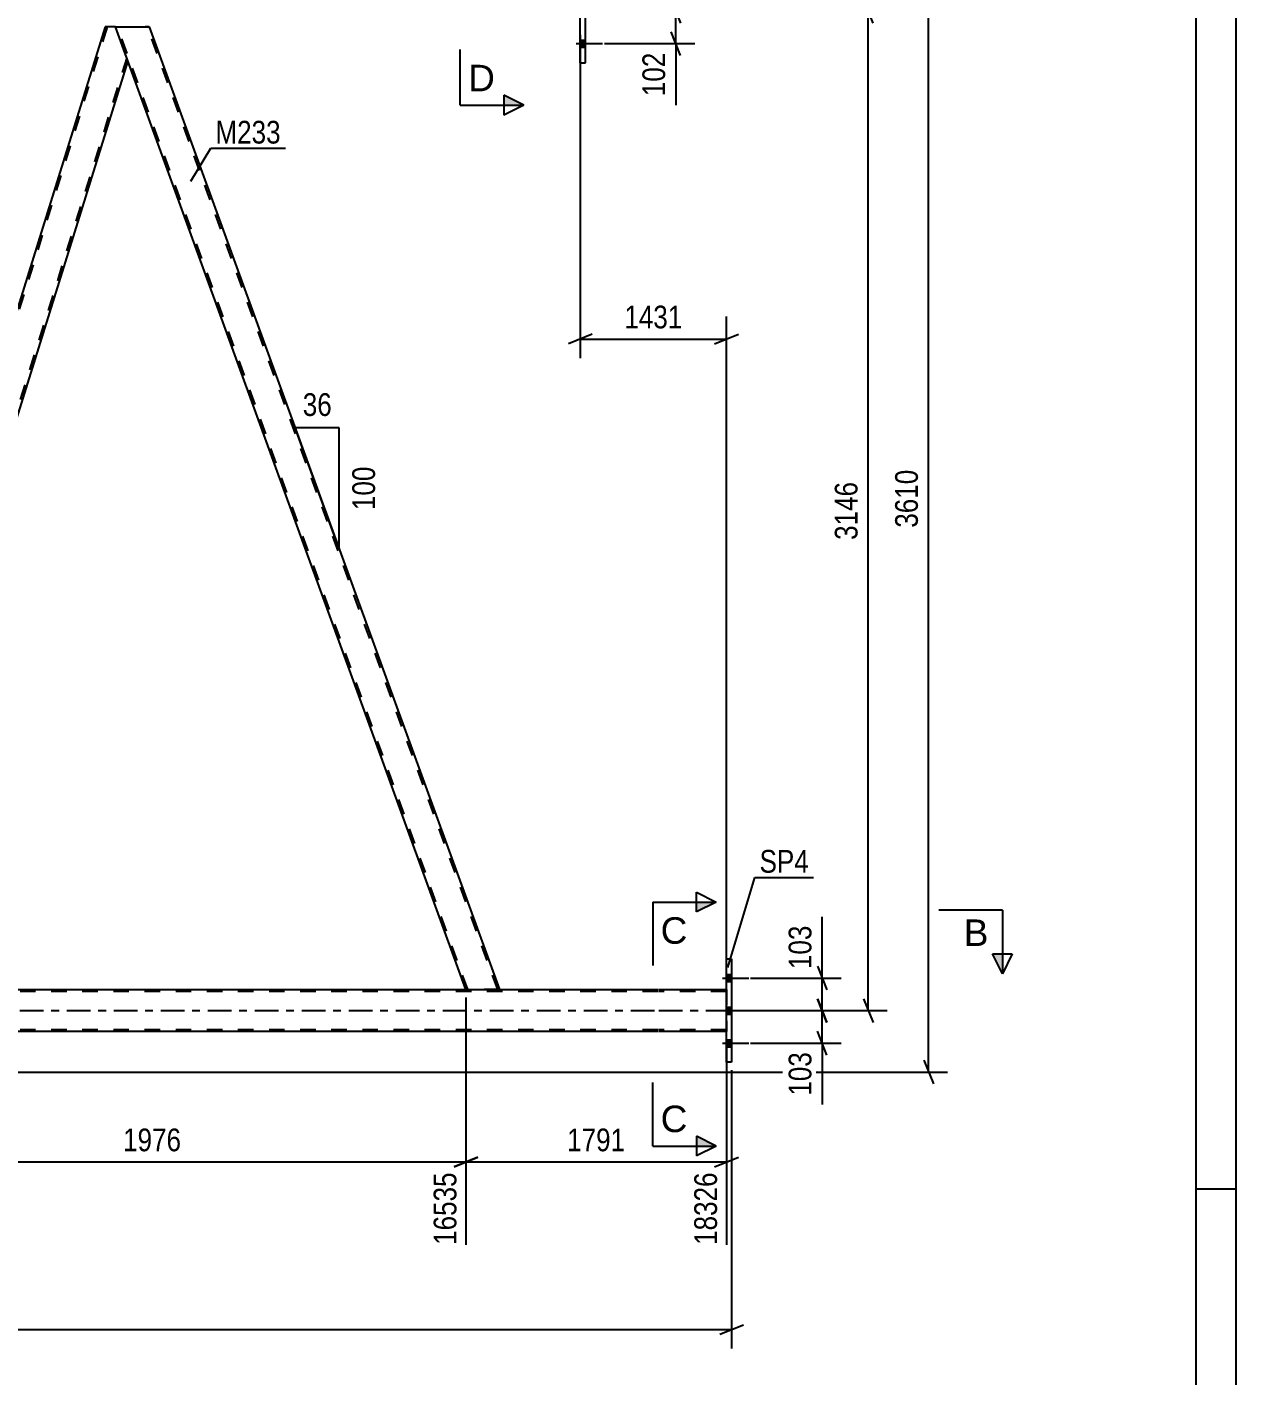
# Model space of a CAD drawing. Header units: millimetres. Extents: x 0 to 841, y 0 to 594.
# Drawn here: x 688.7 to 841, y 274.5 to 444.4 of the extents above; entities that cross this region are included whole.
import ezdxf

# ---------------------------------------------------------------- set-up
doc = ezdxf.new("R2010")
doc.units = ezdxf.units.MM
doc.linetypes.add('DXK_LINE_DOT2', pattern=[3.9198, 1.9599, -1.9599])
doc.linetypes.add('DXK_LINE_DOT3', pattern=[5.9187, 2.979, -0.9799, 0.9799, -0.9799])
doc.styles.add('Arial', font='ARIAL.TTF', dxfattribs={"height": 0.2})
doc.styles.add('Arial Narrow', font='ARIALN.TTF', dxfattribs={"height": 0.2})

# ---------------------------------------------------------------- blocks, each defined once
blk = doc.blocks.new('Unknown-272366397-1135')
at = {"color": 5, "linetype": 'Continuous'}
for p, q in [((841, 0), (841, 594)), ((836, 5), (836, 589)), ((841, 298), (836, 298))]:
    blk.add_line(p, q, dxfattribs=at)
blk = doc.blocks.new('Part-272366397-2928 - 2830')
at = {"color": 2, "linetype": 'Continuous'}
for p, q in [((699.89, 444.36), (704.14, 444.36)), ((748.26, 323.14), (704.14, 444.36)), ((744.01, 323.14), (701.43, 440.11))]:
    blk.add_line(p, q, dxfattribs=at)
at = {"color": 7, "linetype": 'DXK_LINE_DOT2'}
for p, q in [((701.43, 440.11), (699.89, 444.36)), ((744.26, 323.14), (700.14, 444.36)), ((704.1, 444.36), (703.63, 444.36)), ((748.01, 323.14), (703.89, 444.36)), ((748.26, 323.14), (744.01, 323.14))]:
    blk.add_line(p, q, dxfattribs=at)
blk = doc.blocks.new('Part-272366397-3010 - 2830')
at = {"color": 2, "linetype": 'Continuous'}
for p, q in [((759.05, 452.86), (758.41, 452.86)), ((758.41, 439.86), (758.41, 452.86)), ((759.05, 439.86), (759.05, 452.86)), ((758.41, 439.86), (759.05, 439.86))]:
    blk.add_line(p, q, dxfattribs=at)
blk = doc.blocks.new('Part-272366397-3015 - 2830')
at = {"color": 2, "linetype": 'Continuous'}
for p, q in [((776.83, 327), (777.47, 327)), ((776.83, 314), (776.83, 327)), ((777.47, 327), (777.47, 314)), ((777.47, 314), (776.83, 314))]:
    blk.add_line(p, q, dxfattribs=at)
blk = doc.blocks.new('Part-272366397-3073 - 2830')
at = {"color": 7, "linetype": 'DXK_LINE_DOT2'}
for p, q in [((698.82, 444.36), (662, 326.24)), ((701.3, 440.48), (664.72, 323.14)), ((662.29, 327.96), (661.87, 326.61)), ((666.48, 327.96), (664.97, 323.14)), ((663.13, 323.14), (661.87, 326.61)), ((664.97, 323.14), (663.13, 323.14))]:
    blk.add_line(p, q, dxfattribs=at)
at = {"color": 2, "linetype": 'Continuous'}
for p, q in [((698.57, 444.36), (662.29, 327.96)), ((699.89, 444.36), (698.57, 444.36)), ((701.43, 440.11), (699.89, 444.36)), ((701.43, 440.11), (666.48, 327.96))]:
    blk.add_line(p, q, dxfattribs=at)
blk = doc.blocks.new('Part-272366397-3078 - 2830')
at = {"color": 7, "linetype": 'DXK_LINE_DOT2'}
for p, q in [((768.21, 322.9), (95.95, 322.9)), ((776.83, 322.9), (768.31, 322.9)), ((776.83, 323.14), (776.83, 317.86)), ((768.21, 318.1), (95.95, 318.1)), ((776.83, 318.1), (768.31, 318.1))]:
    blk.add_line(p, q, dxfattribs=at)
at = {"color": 2, "linetype": 'Continuous'}
for p, q in [((669.62, 323.14), (768.21, 323.14)), ((768.31, 323.14), (776.83, 323.14)), ((768.21, 317.86), (669.62, 317.86)), ((776.83, 317.86), (768.31, 317.86))]:
    blk.add_line(p, q, dxfattribs=at)
at = {"color": 7, "linetype": 'DXK_LINE_DOT3'}
for p, q in [((95.95, 320.5), (768.21, 320.5)), ((768.31, 320.5), (776.83, 320.5))]:
    blk.add_line(p, q, dxfattribs=at)
blk = doc.blocks.new('Bolt-272366397-3120 - 2830')
at = {"linetype": 'Continuous'}
for points in [[(759.05, 450.02), (759.05, 450.9), (758.41, 450.9), (758.41, 450.02)], [(759.05, 450.02), (759.05, 450.9), (758.41, 450.9), (758.41, 450.02)], [(759.05, 450.02), (759.05, 450.9), (758.41, 450.9), (758.41, 450.02)], [(759.05, 445.92), (759.05, 446.8), (758.41, 446.8), (758.41, 445.92)], [(759.05, 445.92), (759.05, 446.8), (758.41, 446.8), (758.41, 445.92)], [(759.05, 441.82), (759.05, 442.7), (758.41, 442.7), (758.41, 441.82)], [(759.05, 441.82), (759.05, 442.7), (758.41, 442.7), (758.41, 441.82)], [(759.05, 441.82), (759.05, 442.7), (758.41, 442.7), (758.41, 441.82)]]:
    blk.add_hatch(color=1, dxfattribs=at).paths.add_polyline_path(points)
at = {"color": 1, "linetype": 'Continuous'}
for p, q in [((757.89, 450.46), (761.21, 450.46)), ((757.89, 450.46), (761.21, 450.46)), ((757.89, 450.46), (761.21, 450.46)), ((758.41, 450.9), (759.05, 450.9)), ((758.41, 450.9), (759.05, 450.9)), ((758.41, 450.9), (759.05, 450.9)), ((758.41, 450.02), (759.05, 450.02)), ((758.41, 450.02), (759.05, 450.02)), ((758.41, 450.02), (759.05, 450.02)), ((758.41, 446.8), (759.05, 446.8)), ((758.41, 446.8), (759.05, 446.8)), ((757.89, 446.36), (761.21, 446.36)), ((757.89, 446.36), (761.21, 446.36)), ((758.41, 445.92), (759.05, 445.92)), ((758.41, 445.92), (759.05, 445.92)), ((757.89, 442.26), (761.21, 442.26)), ((757.89, 442.26), (761.21, 442.26)), ((757.89, 442.26), (761.21, 442.26)), ((758.41, 442.7), (759.05, 442.7)), ((758.41, 442.7), (759.05, 442.7)), ((758.41, 442.7), (759.05, 442.7)), ((758.41, 441.82), (759.05, 441.82)), ((758.41, 441.82), (759.05, 441.82)), ((758.41, 441.82), (759.05, 441.82))]:
    blk.add_line(p, q, dxfattribs=at)
blk = doc.blocks.new('Bolt-272366397-3121 - 2830')
at = {"linetype": 'Continuous'}
for points in [[(777.47, 324.16), (777.47, 325.04), (776.83, 325.04), (776.83, 324.16)], [(777.47, 324.16), (777.47, 325.04), (776.83, 325.04), (776.83, 324.16)], [(777.47, 324.16), (777.47, 325.04), (776.83, 325.04), (776.83, 324.16)], [(777.47, 320.06), (777.47, 320.94), (776.83, 320.94), (776.83, 320.06)], [(777.47, 320.06), (777.47, 320.94), (776.83, 320.94), (776.83, 320.06)], [(777.47, 315.96), (777.47, 316.84), (776.83, 316.84), (776.83, 315.96)], [(777.47, 315.96), (777.47, 316.84), (776.83, 316.84), (776.83, 315.96)], [(777.47, 315.96), (777.47, 316.84), (776.83, 316.84), (776.83, 315.96)]]:
    blk.add_hatch(color=1, dxfattribs=at).paths.add_polyline_path(points)
at = {"color": 1, "linetype": 'Continuous'}
for p, q in [((776.31, 324.6), (779.63, 324.6)), ((776.31, 324.6), (779.63, 324.6)), ((776.31, 324.6), (779.63, 324.6)), ((776.83, 325.04), (777.47, 325.04)), ((776.83, 325.04), (777.47, 325.04)), ((776.83, 325.04), (777.47, 325.04)), ((776.83, 324.16), (777.47, 324.16)), ((776.83, 324.16), (777.47, 324.16)), ((776.83, 324.16), (777.47, 324.16)), ((776.31, 320.5), (779.63, 320.5)), ((776.31, 320.5), (779.63, 320.5)), ((776.83, 320.94), (777.47, 320.94)), ((776.83, 320.94), (777.47, 320.94)), ((776.83, 320.06), (777.47, 320.06)), ((776.83, 320.06), (777.47, 320.06)), ((776.31, 316.4), (779.63, 316.4)), ((776.31, 316.4), (779.63, 316.4)), ((776.31, 316.4), (779.63, 316.4)), ((776.83, 316.84), (777.47, 316.84)), ((776.83, 316.84), (777.47, 316.84)), ((776.83, 316.84), (777.47, 316.84)), ((776.83, 315.96), (777.47, 315.96)), ((776.83, 315.96), (777.47, 315.96)), ((776.83, 315.96), (777.47, 315.96))]:
    blk.add_line(p, q, dxfattribs=at)
blk = doc.blocks.new('AngleDimension-272366397-16647 - 2830')
at = {"color": 7, "linetype": 'Continuous'}
for p, q in [((727.05, 381.43), (722.51, 393.88)), ((728.06, 393.88), (722.51, 393.88)), ((728.06, 378.66), (722.51, 393.88)), ((728.06, 378.66), (728.06, 393.88))]:
    blk.add_line(p, q, dxfattribs=at)
at = {"color": 0}
for points in [[(727.71, 394.78), (727.71, 398.98), (722.86, 398.98), (722.86, 394.78)], [(733.16, 389.61), (728.96, 389.61), (728.96, 382.93), (733.16, 382.93)]]:
    blk.add_wipeout(points, dxfattribs=at)
at = {"color": 3, "style": 'Arial Narrow'}
blk.add_text('36', height=2.863, dxfattribs=at).set_placement((723.46, 395.38))
blk.add_text('100', height=2.863, rotation=90.0002, dxfattribs=at).set_placement((732.56, 383.53))
blk = doc.blocks.new('StraightDimension-272366397-3910 - 2830')
at = {"color": 7, "linetype": 'Continuous'}
for p, q in [((758.41, 443.36), (758.41, 402.66)), ((776.83, 324.14), (776.83, 407.91)), ((759.91, 405.66), (756.91, 404.46)), ((758.41, 405.06), (776.83, 405.06)), ((775.33, 404.46), (778.33, 405.66))]:
    blk.add_line(p, q, dxfattribs=at)
at = {"color": 0}
blk.add_wipeout([(771.88, 405.81), (771.88, 410.01), (763.36, 410.01), (763.36, 405.81)], dxfattribs=at)
at = {"color": 3, "style": 'Arial Narrow'}
blk.add_text('1431', height=2.863, dxfattribs=at).set_placement((763.96, 406.41))
blk = doc.blocks.new('StraightDimension-272366397-4192 - 2830')
at = {"color": 7, "linetype": 'Continuous'}
for p, q in [((795.28, 444.86), (794.08, 447.86)), ((760.05, 446.36), (797.08, 446.36)), ((794.68, 320.5), (794.68, 446.36)), ((794.08, 322), (795.28, 319)), ((778.47, 320.5), (797.08, 320.5))]:
    blk.add_line(p, q, dxfattribs=at)
at = {"color": 0}
blk.add_wipeout([(793.93, 387.69), (789.73, 387.69), (789.73, 379.17), (793.93, 379.17)], dxfattribs=at)
at = {"color": 3, "style": 'Arial Narrow'}
blk.add_text('3146', height=2.863, rotation=90.0002, dxfattribs=at).set_placement((793.33, 379.77))
blk = doc.blocks.new('StraightDimension-272366397-3356 - 2830')
at = {"color": 7, "linetype": 'Continuous'}
for p, q in [((664.97, 322.14), (664.97, 291)), ((744.01, 322.14), (744.01, 291)), ((666.47, 302.04), (663.47, 300.84)), ((664.97, 301.44), (744.01, 301.44)), ((742.51, 300.84), (745.51, 302.04))]:
    blk.add_line(p, q, dxfattribs=at)
at = {"color": 0}
blk.add_wipeout([(708.75, 302.19), (708.75, 306.39), (700.23, 306.39), (700.23, 302.19)], dxfattribs=at)
at = {"color": 0, "linetype": 'Continuous'}
blk.add_wipeout([(743.41, 300.74), (739.21, 300.74), (739.21, 290.4), (743.41, 290.4)], dxfattribs=at)
at = {"color": 3, "style": 'Arial Narrow'}
blk.add_text('1976', height=2.863, dxfattribs=at).set_placement((700.83, 302.79))
at = {"color": 3, "linetype": 'Continuous', "style": 'Arial Narrow'}
blk.add_text('16535', height=2.863, rotation=90.0002, dxfattribs=at).set_placement((742.81, 291))
blk = doc.blocks.new('StraightDimension-272366397-3524 - 2830')
at = {"color": 7, "linetype": 'Continuous'}
for p, q in [((744.01, 322.14), (744.01, 291)), ((776.83, 316.86), (776.83, 291)), ((745.51, 302.04), (742.51, 300.84)), ((744.01, 301.44), (776.83, 301.44)), ((775.33, 300.84), (778.33, 302.04))]:
    blk.add_line(p, q, dxfattribs=at)
at = {"color": 0}
blk.add_wipeout([(764.67, 302.19), (764.67, 306.39), (756.16, 306.39), (756.16, 302.19)], dxfattribs=at)
at = {"color": 0, "linetype": 'Continuous'}
blk.add_wipeout([(776.23, 300.74), (772.03, 300.74), (772.03, 290.4), (776.23, 290.4)], dxfattribs=at)
at = {"color": 3, "style": 'Arial Narrow'}
blk.add_text('1791', height=2.863, dxfattribs=at).set_placement((756.76, 302.79))
at = {"color": 3, "linetype": 'Continuous', "style": 'Arial Narrow'}
blk.add_text('18326', height=2.863, rotation=90.0002, dxfattribs=at).set_placement((775.63, 291))
blk = doc.blocks.new('StraightDimension-272366397-14854 - 2830')
at = {"color": 7, "linetype": 'Continuous'}
for p, q in [((802.88, 455.66), (801.68, 458.66)), ((756.53, 457.16), (804.68, 457.16)), ((802.28, 312.76), (802.28, 457.16)), ((801.68, 314.26), (802.88, 311.26)), ((670.62, 312.76), (804.68, 312.76))]:
    blk.add_line(p, q, dxfattribs=at)
at = {"color": 0}
blk.add_wipeout([(801.53, 389.22), (797.33, 389.22), (797.33, 380.71), (801.53, 380.71)], dxfattribs=at)
at = {"color": 3, "style": 'Arial Narrow'}
blk.add_text('3610', height=2.863, rotation=90.0002, dxfattribs=at).set_placement((800.93, 381.31))
blk = doc.blocks.new('StraightDimension-272366397-14883 - 2830')
at = {"color": 7, "linetype": 'Continuous'}
for p, q in [((777.47, 313), (777.47, 277.94)), ((49.02, 280.34), (777.47, 280.34)), ((775.97, 279.74), (778.97, 280.94))]:
    blk.add_line(p, q, dxfattribs=at)
blk = doc.blocks.new('StraightDimension-272366397-16532 - 2830')
at = {"color": 7, "linetype": 'Continuous'}
for p, q in [((769.85, 447.86), (771.05, 444.86)), ((761.45, 446.36), (772.85, 446.36)), ((770.45, 442.26), (770.45, 446.36)), ((771.05, 440.76), (769.85, 443.76)), ((761.45, 442.26), (772.85, 442.26))]:
    blk.add_line(p, q, dxfattribs=at)
at = {"color": 0}
blk.add_wipeout([(769.7, 441.74), (765.5, 441.74), (765.5, 435.05), (769.7, 435.05)], dxfattribs=at)
at = {"color": 7, "linetype": 'Continuous'}
blk.add_line((770.45, 442.26), (770.45, 434.53), dxfattribs=at)
blk.add_line((770.45, 442.26), (770.45, 434.53), dxfattribs=at)
at = {"color": 3, "style": 'Arial Narrow'}
blk.add_text('102', height=2.863, rotation=90.0002, dxfattribs=at).set_placement((769.1, 435.65))
blk = doc.blocks.new('StraightDimension-272366397-16557 - 2830')
at = {"color": 7, "linetype": 'Continuous'}
for p, q in [((779.87, 324.6), (791.27, 324.6)), ((788.27, 326.1), (789.47, 323.1)), ((788.87, 320.5), (788.87, 324.6)), ((789.47, 319), (788.27, 322)), ((779.87, 320.5), (791.27, 320.5))]:
    blk.add_line(p, q, dxfattribs=at)
at = {"color": 0}
blk.add_wipeout([(788.12, 331.81), (783.92, 331.81), (783.92, 325.13), (788.12, 325.13)], dxfattribs=at)
at = {"color": 7, "linetype": 'Continuous'}
blk.add_line((788.87, 324.6), (788.87, 332.33), dxfattribs=at)
blk.add_line((788.87, 324.6), (788.87, 332.33), dxfattribs=at)
at = {"color": 3, "style": 'Arial Narrow'}
blk.add_text('103', height=2.863, rotation=90.0002, dxfattribs=at).set_placement((787.52, 325.73))
blk = doc.blocks.new('StraightDimension-272366397-16558 - 2830')
at = {"color": 7, "linetype": 'Continuous'}
for p, q in [((788.27, 322), (789.47, 319)), ((779.87, 320.5), (791.27, 320.5)), ((788.87, 316.4), (788.87, 320.5)), ((789.47, 314.9), (788.27, 317.9)), ((779.87, 316.4), (791.27, 316.4))]:
    blk.add_line(p, q, dxfattribs=at)
at = {"color": 0}
blk.add_wipeout([(788.12, 315.88), (783.92, 315.88), (783.92, 309.19), (788.12, 309.19)], dxfattribs=at)
at = {"color": 7, "linetype": 'Continuous'}
blk.add_line((788.87, 316.4), (788.87, 308.67), dxfattribs=at)
blk.add_line((788.87, 316.4), (788.87, 308.67), dxfattribs=at)
at = {"color": 3, "style": 'Arial Narrow'}
blk.add_text('103', height=2.863, rotation=90.0002, dxfattribs=at).set_placement((787.52, 309.79))
blk = doc.blocks.new('SectionMark-272366397-4228 - 2830')
at = {"linetype": 'Continuous'}
for points in [[(773.03, 332.92), (773.03, 334.17), (775.53, 334.17)], [(773.03, 303.45), (773.03, 304.7), (775.53, 303.45)]]:
    blk.add_hatch(color=6, dxfattribs=at).paths.add_polyline_path(points)
at = {"color": 6, "linetype": 'Continuous'}
for p, q in [((773.03, 332.92), (773.03, 335.42)), ((773.03, 335.42), (775.53, 334.17)), ((767.53, 334.17), (767.53, 326.17)), ((767.53, 334.17), (775.53, 334.17)), ((775.53, 334.17), (773.03, 332.92)), ((767.53, 303.45), (767.53, 311.45)), ((775.53, 303.45), (773.03, 304.7)), ((773.03, 304.7), (773.03, 302.2)), ((767.53, 303.45), (775.53, 303.45)), ((775.53, 303.45), (773.03, 302.2))]:
    blk.add_line(p, q, dxfattribs=at)
at = {"color": 0, "linetype": 'Continuous'}
for points in [[(771.9, 328.92), (771.9, 332.42), (768.53, 332.42), (768.53, 328.92)], [(771.9, 305.2), (771.9, 308.7), (768.53, 308.7), (768.53, 305.2)]]:
    blk.add_wipeout(points, dxfattribs=at)
at = {"color": 3, "linetype": 'Continuous', "style": 'Arial'}
for p in [(768.53, 328.92), (768.53, 305.2)]:
    blk.add_text('C', height=3.34, dxfattribs=at).set_placement(p)
blk = doc.blocks.new('Mark-272366397-2924 - 2830')
at = {"color": 0}
blk.add_wipeout([(720.68, 429.68), (720.68, 432.68), (712.46, 432.68), (712.46, 429.68)], dxfattribs=at)
blk.add_wipeout([(720.68, 429.68), (720.68, 432.68), (712.46, 432.68), (712.46, 429.68)], dxfattribs=at)
at = {"color": 30, "linetype": 'Continuous'}
for p, q in [((709.35, 424.95), (711.86, 429.08)), ((711.86, 429.08), (721.28, 429.08))]:
    blk.add_line(p, q, dxfattribs=at)
at = {"color": 3, "style": 'Arial Narrow'}
blk.add_text('M233', height=2.863, dxfattribs=at).set_placement((712.46, 429.68))
blk = doc.blocks.new('SectionMark-272366397-4234 - 2830')
at = {"linetype": 'Continuous'}
blk.add_hatch(color=6, dxfattribs=at).paths.add_polyline_path([(810.32, 327.64), (811.57, 327.64), (811.57, 325.14)])
at = {"color": 6, "linetype": 'Continuous'}
for p, q in [((811.57, 333.14), (803.57, 333.14)), ((811.57, 333.14), (811.57, 325.14)), ((810.32, 327.64), (812.82, 327.64)), ((811.57, 325.14), (810.32, 327.64)), ((812.82, 327.64), (811.57, 325.14))]:
    blk.add_line(p, q, dxfattribs=at)
at = {"color": 0, "linetype": 'Continuous'}
blk.add_wipeout([(809.82, 328.64), (809.82, 332.14), (806.71, 332.14), (806.71, 328.64)], dxfattribs=at)
at = {"color": 3, "linetype": 'Continuous', "style": 'Arial'}
blk.add_text('B', height=3.34, dxfattribs=at).set_placement((806.71, 328.64))
blk = doc.blocks.new('Mark-272366397-3011 - 2830')
at = {"color": 0}
blk.add_wipeout([(787.2, 337.87), (787.2, 340.87), (780.99, 340.87), (780.99, 337.87)], dxfattribs=at)
blk.add_wipeout([(787.2, 337.87), (787.2, 340.87), (780.99, 340.87), (780.99, 337.87)], dxfattribs=at)
at = {"color": 30, "linetype": 'Continuous'}
for p, q in [((776.99, 325.94), (780.39, 337.27)), ((780.39, 337.27), (787.8, 337.27))]:
    blk.add_line(p, q, dxfattribs=at)
at = {"color": 3, "style": 'Arial Narrow'}
blk.add_text('SP4', height=2.863, dxfattribs=at).set_placement((780.99, 337.87))
blk = doc.blocks.new('SectionMark-272366397-4224 - 2830')
at = {"linetype": 'Continuous'}
for points in [[(748.79, 464.49), (748.79, 465.74), (751.29, 465.74)], [(748.79, 434.51), (748.79, 435.76), (751.29, 434.51)]]:
    blk.add_hatch(color=6, dxfattribs=at).paths.add_polyline_path(points)
at = {"color": 6, "linetype": 'Continuous'}
for p, q in [((743.29, 465.74), (743.29, 458.74)), ((743.29, 465.74), (751.29, 465.74)), ((748.79, 464.49), (748.79, 466.99)), ((748.79, 466.99), (751.29, 465.74)), ((751.29, 465.74), (748.79, 464.49)), ((743.29, 434.51), (743.29, 441.51)), ((751.29, 434.51), (748.79, 435.76)), ((748.79, 435.76), (748.79, 433.26)), ((743.29, 434.51), (751.29, 434.51)), ((751.29, 434.51), (748.79, 433.26))]:
    blk.add_line(p, q, dxfattribs=at)
at = {"color": 0, "linetype": 'Continuous'}
for points in [[(747.66, 460.49), (747.66, 463.99), (744.29, 463.99), (744.29, 460.49)], [(747.66, 436.26), (747.66, 439.76), (744.29, 439.76), (744.29, 436.26)]]:
    blk.add_wipeout(points, dxfattribs=at)
at = {"color": 3, "linetype": 'Continuous', "style": 'Arial'}
for p in [(744.29, 460.49), (744.29, 436.26)]:
    blk.add_text('D', height=3.34, dxfattribs=at).set_placement(p)

msp = doc.modelspace()

# ---------------------------------------------------------------- block references
for name in ['Unknown-272366397-1135', 'Part-272366397-3010 - 2830', 'Bolt-272366397-3120 - 2830', 'Part-272366397-3073 - 2830', 'Part-272366397-2928 - 2830', 'Part-272366397-3015 - 2830', 'Bolt-272366397-3121 - 2830', 'Part-272366397-3078 - 2830']:
    msp.add_blockref(name, (0, 0))

# ---------------------------------------------------------------- next in the draw order: block references
for name in ['StraightDimension-272366397-3910 - 2830', 'AngleDimension-272366397-16647 - 2830', 'StraightDimension-272366397-3356 - 2830']:
    msp.add_blockref(name, (0, 0))

# ---------------------------------------------------------------- next in the draw order: block references
msp.add_blockref('StraightDimension-272366397-4192 - 2830', (0, 0))

# ---------------------------------------------------------------- next in the draw order: block references
msp.add_blockref('StraightDimension-272366397-3524 - 2830', (0, 0))

# ---------------------------------------------------------------- next in the draw order: block references
msp.add_blockref('StraightDimension-272366397-14854 - 2830', (0, 0))

# ---------------------------------------------------------------- next in the draw order: block references
for name in ['StraightDimension-272366397-14883 - 2830', 'StraightDimension-272366397-16557 - 2830']:
    msp.add_blockref(name, (0, 0))

# ---------------------------------------------------------------- next in the draw order: block references
for name in ['SectionMark-272366397-4224 - 2830', 'StraightDimension-272366397-16532 - 2830', 'Mark-272366397-2924 - 2830', 'SectionMark-272366397-4228 - 2830', 'StraightDimension-272366397-16558 - 2830']:
    msp.add_blockref(name, (0, 0))

# ---------------------------------------------------------------- next in the draw order: block references
msp.add_blockref('SectionMark-272366397-4234 - 2830', (0, 0))

# ---------------------------------------------------------------- next in the draw order: block references
msp.add_blockref('Mark-272366397-3011 - 2830', (0, 0))

doc.saveas('drawing.dxf')
